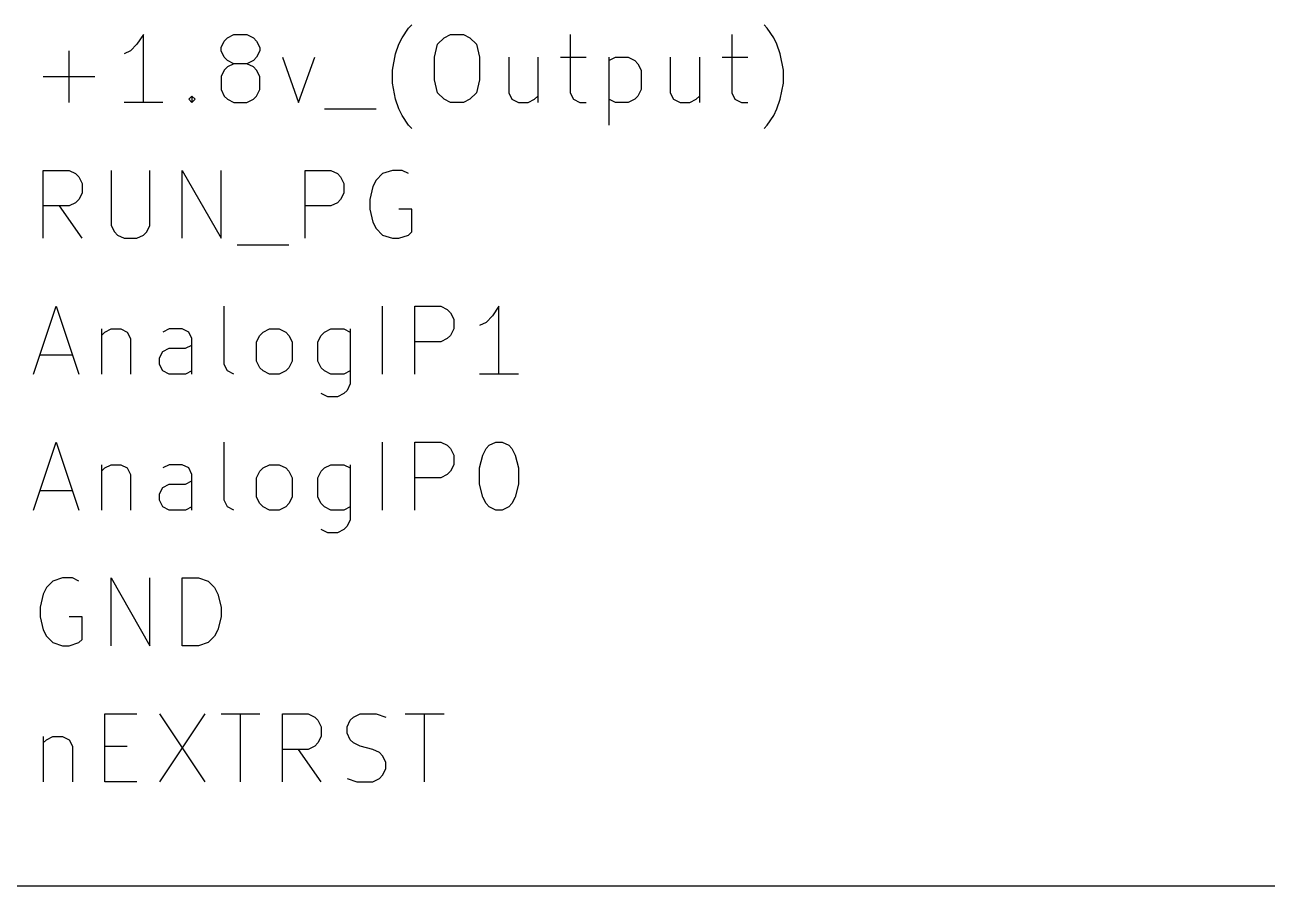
# Model space of a CAD drawing. Extents: x 0.4 to 11.3, y -7.9 to -0.4.
# Drawn here: x 1.718 to 2.633, y -5.95 to -5.316 of the extents above; entities that cross this region are included whole.
import ezdxf

# ---------------------------------------------------------------- set-up
doc = ezdxf.new("R2010")
doc.units = 0
doc.header["$MEASUREMENT"] = 0
doc.layers.add('CYAN2', color=4, linetype='CONTINUOUS')
doc.layers.add('RED2', color=1, linetype='CONTINUOUS')

msp = doc.modelspace()

# ---------------------------------------------------------------- linework, layer by layer
at = {"layer": 'CYAN2', "linetype": 'CONTINUOUS'}
for p, q in [((2.00095, -5.31837), (2.00333, -5.31599)), ((2.26523, -5.31837), (2.26285, -5.31599)), ((1.80571, -5.32313), (1.80095, -5.33028)), ((1.80571, -5.37313), (1.80571, -5.32313)), ((1.86524, -5.32789), (1.86762, -5.32551)), ((1.86762, -5.32551), (1.87238, -5.32313)), ((1.87238, -5.32313), (1.88191, -5.32313)), ((1.88191, -5.32313), (1.88667, -5.32551)), ((1.88667, -5.32551), (1.88905, -5.32789)), ((1.99381, -5.33028), (1.99619, -5.32551)), ((1.99619, -5.32551), (2.00095, -5.31837)), ((2.02238, -5.33028), (2.02714, -5.32551)), ((2.02714, -5.32551), (2.0319, -5.32313)), ((2.0319, -5.32313), (2.04143, -5.32313)), ((2.04143, -5.32313), (2.04619, -5.32551)), ((2.04619, -5.32551), (2.05095, -5.33028)), ((2.12, -5.32313), (2.12, -5.36599)), ((2.23904, -5.32313), (2.23904, -5.36599)), ((2.26999, -5.32551), (2.26523, -5.31837)), ((2.27237, -5.33028), (2.26999, -5.32551)), ((1.75095, -5.37313), (1.75095, -5.33504)), ((1.79619, -5.33504), (1.79143, -5.33742)), ((1.80095, -5.33028), (1.79619, -5.33504)), ((1.86286, -5.33265), (1.86524, -5.32789)), ((1.86286, -5.33504), (1.86286, -5.33265)), ((1.86524, -5.3398), (1.86286, -5.33504)), ((1.88905, -5.32789), (1.89143, -5.33265)), ((1.89143, -5.33504), (1.88905, -5.3398)), ((1.89143, -5.33265), (1.89143, -5.33504)), ((1.99143, -5.33742), (1.99381, -5.33028)), ((2.02, -5.3398), (2.02238, -5.33028)), ((2.05095, -5.33028), (2.05333, -5.3398)), ((2.27476, -5.33742), (2.27237, -5.33028)), ((1.86762, -5.34218), (1.86524, -5.3398)), ((1.87238, -5.34456), (1.86762, -5.34218)), ((1.88667, -5.34218), (1.88191, -5.34456)), ((1.88905, -5.3398), (1.88667, -5.34218)), ((1.90809, -5.3398), (1.92, -5.37313)), ((1.92, -5.37313), (1.9319, -5.3398)), ((1.98904, -5.34932), (1.99143, -5.33742)), ((2.02, -5.35646), (2.02, -5.3398)), ((2.05333, -5.3398), (2.05333, -5.35646)), ((2.07476, -5.3398), (2.07476, -5.36599)), ((2.09619, -5.3398), (2.09619, -5.37313)), ((2.11285, -5.3398), (2.1319, -5.3398)), ((2.14857, -5.3398), (2.14857, -5.3898)), ((2.14857, -5.34218), (2.15333, -5.3398)), ((2.15333, -5.3398), (2.16285, -5.3398)), ((2.16285, -5.3398), (2.16761, -5.34218)), ((2.16761, -5.34218), (2.17, -5.34456)), ((2.1938, -5.3398), (2.1938, -5.36599)), ((2.21523, -5.3398), (2.21523, -5.37313)), ((2.2319, -5.3398), (2.25094, -5.3398)), ((2.27713, -5.34932), (2.27476, -5.33742)), ((1.86524, -5.34932), (1.86286, -5.35408)), ((1.86762, -5.34694), (1.86524, -5.34932)), ((1.87238, -5.34456), (1.86762, -5.34694)), ((1.88191, -5.34456), (1.87238, -5.34456)), ((1.88667, -5.34694), (1.88191, -5.34456)), ((1.88905, -5.34932), (1.88667, -5.34694)), ((1.89143, -5.35408), (1.88905, -5.34932)), ((1.98904, -5.35885), (1.98904, -5.34932)), ((2.17, -5.34456), (2.17238, -5.34932)), ((2.17238, -5.34932), (2.17238, -5.36361)), ((2.27713, -5.35885), (2.27713, -5.34932)), ((1.7319, -5.35408), (1.77, -5.35408)), ((1.86286, -5.35408), (1.86286, -5.36361)), ((1.89143, -5.36361), (1.89143, -5.35408)), ((1.99143, -5.37075), (1.98904, -5.35885)), ((2.02238, -5.36599), (2.02, -5.35646)), ((2.05333, -5.35646), (2.05095, -5.36599)), ((2.27476, -5.37075), (2.27713, -5.35885)), ((1.83905, -5.37075), (1.84143, -5.36837)), ((1.84143, -5.37313), (1.83905, -5.37075)), ((1.84143, -5.36837), (1.84381, -5.37075)), ((1.84143, -5.36837), (1.84143, -5.37313)), ((1.84381, -5.37075), (1.84143, -5.37313)), ((1.86286, -5.36361), (1.86524, -5.36837)), ((1.86524, -5.36837), (1.86762, -5.37075)), ((1.86762, -5.37075), (1.87238, -5.37313)), ((1.88191, -5.37313), (1.88667, -5.37075)), ((1.88667, -5.37075), (1.88905, -5.36837)), ((1.88905, -5.36837), (1.89143, -5.36361)), ((1.99381, -5.37789), (1.99143, -5.37075)), ((2.02714, -5.37075), (2.02238, -5.36599)), ((2.0319, -5.37313), (2.02714, -5.37075)), ((2.04619, -5.37075), (2.04143, -5.37313)), ((2.05095, -5.36599), (2.04619, -5.37075)), ((2.07476, -5.36599), (2.07714, -5.37075)), ((2.07714, -5.37075), (2.08191, -5.37313)), ((2.08905, -5.37313), (2.09381, -5.37075)), ((2.09381, -5.37075), (2.09619, -5.36837)), ((2.12, -5.36599), (2.12238, -5.37075)), ((2.12238, -5.37075), (2.12714, -5.37313)), ((2.15333, -5.37313), (2.14857, -5.37075)), ((2.16761, -5.37075), (2.16285, -5.37313)), ((2.17, -5.36837), (2.16761, -5.37075)), ((2.17238, -5.36361), (2.17, -5.36837)), ((2.1938, -5.36599), (2.19619, -5.37075)), ((2.19619, -5.37075), (2.20095, -5.37313)), ((2.20809, -5.37313), (2.21285, -5.37075)), ((2.21285, -5.37075), (2.21523, -5.36837)), ((2.23904, -5.36599), (2.24142, -5.37075)), ((2.24142, -5.37075), (2.24619, -5.37313)), ((2.27237, -5.37789), (2.27476, -5.37075)), ((1.82, -5.37313), (1.79143, -5.37313)), ((1.87238, -5.37313), (1.88191, -5.37313)), ((1.93905, -5.37789), (1.97714, -5.37789)), ((1.99619, -5.38265), (1.99381, -5.37789)), ((2.04143, -5.37313), (2.0319, -5.37313)), ((2.08191, -5.37313), (2.08905, -5.37313)), ((2.12714, -5.37313), (2.1319, -5.37313)), ((2.16285, -5.37313), (2.15333, -5.37313)), ((2.20095, -5.37313), (2.20809, -5.37313)), ((2.24619, -5.37313), (2.25094, -5.37313)), ((2.26999, -5.38265), (2.27237, -5.37789)), ((2.00095, -5.3898), (1.99619, -5.38265)), ((2.00333, -5.39218), (2.00095, -5.3898)), ((2.26285, -5.39218), (2.26523, -5.3898)), ((2.26523, -5.3898), (2.26999, -5.38265)), ((1.7319, -5.47313), (1.7319, -5.42313)), ((1.7319, -5.42313), (1.75095, -5.42313)), ((1.75095, -5.42313), (1.75571, -5.42551)), ((1.75571, -5.42551), (1.75809, -5.42789)), ((1.7819, -5.42313), (1.7819, -5.46361)), ((1.81047, -5.46361), (1.81047, -5.42313)), ((1.83428, -5.47313), (1.83428, -5.42313)), ((1.83428, -5.42313), (1.86285, -5.47313)), ((1.86285, -5.47313), (1.86285, -5.42313)), ((1.92476, -5.47313), (1.92476, -5.42313)), ((1.92476, -5.42313), (1.94381, -5.42313)), ((1.94381, -5.42313), (1.94857, -5.42551)), ((1.94857, -5.42551), (1.95095, -5.42789)), ((1.98191, -5.42551), (1.97714, -5.43028)), ((1.98905, -5.42313), (1.98191, -5.42551)), ((1.99619, -5.42313), (1.98905, -5.42313)), ((2.00095, -5.42551), (1.99619, -5.42313)), ((1.75809, -5.42789), (1.76047, -5.43265)), ((1.76047, -5.43265), (1.76047, -5.4398)), ((1.95095, -5.42789), (1.95333, -5.43265)), ((1.95333, -5.43265), (1.95333, -5.4398)), ((1.97476, -5.43504), (1.97238, -5.44456)), ((1.97714, -5.43028), (1.97476, -5.43504)), ((1.75809, -5.44456), (1.75571, -5.44694)), ((1.76047, -5.4398), (1.75809, -5.44456)), ((1.95095, -5.44456), (1.94857, -5.44694)), ((1.95333, -5.4398), (1.95095, -5.44456)), ((1.97238, -5.44456), (1.97238, -5.4517)), ((1.75095, -5.44932), (1.7319, -5.44932)), ((1.76047, -5.47313), (1.74381, -5.44932)), ((1.75571, -5.44694), (1.75095, -5.44932)), ((1.94381, -5.44932), (1.92476, -5.44932)), ((1.94857, -5.44694), (1.94381, -5.44932)), ((1.97238, -5.4517), (1.97476, -5.46122)), ((2.00333, -5.4517), (1.99381, -5.4517)), ((2.00333, -5.46837), (2.00333, -5.4517)), ((1.97476, -5.46122), (1.97714, -5.46599)), ((1.7819, -5.46361), (1.78428, -5.46837)), ((1.78428, -5.46837), (1.78667, -5.47075)), ((1.78667, -5.47075), (1.79143, -5.47313)), ((1.80095, -5.47313), (1.80571, -5.47075)), ((1.80571, -5.47075), (1.80809, -5.46837)), ((1.80809, -5.46837), (1.81047, -5.46361)), ((1.97714, -5.46599), (1.98191, -5.47075)), ((1.98191, -5.47075), (1.98905, -5.47313)), ((1.99381, -5.47313), (2.00095, -5.47075)), ((2.00095, -5.47075), (2.00333, -5.46837)), ((1.79143, -5.47313), (1.80095, -5.47313)), ((1.87476, -5.47789), (1.91286, -5.47789)), ((1.98905, -5.47313), (1.99381, -5.47313)), ((1.72476, -5.57313), (1.74143, -5.52313)), ((1.74143, -5.52313), (1.75809, -5.57313)), ((1.86523, -5.56599), (1.86523, -5.52313)), ((1.98189, -5.57313), (1.98189, -5.52313)), ((2.0057, -5.57313), (2.0057, -5.52313)), ((2.0057, -5.52313), (2.02475, -5.52313)), ((2.02475, -5.52313), (2.02952, -5.52551)), ((2.02952, -5.52551), (2.0319, -5.52789)), ((2.06761, -5.52313), (2.06285, -5.53028)), ((2.06761, -5.57313), (2.06761, -5.52313)), ((2.0319, -5.52789), (2.03428, -5.53265)), ((2.03428, -5.53265), (2.03428, -5.5398)), ((2.05809, -5.53504), (2.05333, -5.53742)), ((2.06285, -5.53028), (2.05809, -5.53504)), ((1.77476, -5.5398), (1.77476, -5.57313)), ((1.77476, -5.54456), (1.77714, -5.54218)), ((1.77714, -5.54218), (1.78191, -5.5398)), ((1.78191, -5.5398), (1.78905, -5.5398)), ((1.78905, -5.5398), (1.79381, -5.54218)), ((1.79381, -5.54218), (1.79619, -5.54694)), ((1.82476, -5.5398), (1.82, -5.54218)), ((1.83428, -5.5398), (1.82476, -5.5398)), ((1.83904, -5.54218), (1.83428, -5.5398)), ((1.84143, -5.54694), (1.83904, -5.54218)), ((1.88904, -5.54932), (1.89142, -5.54456)), ((1.89142, -5.54456), (1.8938, -5.54218)), ((1.8938, -5.54218), (1.89857, -5.5398)), ((1.89857, -5.5398), (1.90571, -5.5398)), ((1.90571, -5.5398), (1.91047, -5.54218)), ((1.91047, -5.54218), (1.91285, -5.54456)), ((1.91285, -5.54456), (1.91523, -5.54932)), ((1.93428, -5.54932), (1.93666, -5.54456)), ((1.93666, -5.54456), (1.93904, -5.54218)), ((1.93904, -5.54218), (1.9438, -5.5398)), ((1.9438, -5.5398), (1.95333, -5.5398)), ((1.95333, -5.5398), (1.95809, -5.54218)), ((1.95809, -5.5398), (1.95809, -5.58028)), ((2.0319, -5.54456), (2.02952, -5.54694)), ((2.03428, -5.5398), (2.0319, -5.54456)), ((1.79619, -5.54694), (1.79619, -5.57313)), ((1.82, -5.55646), (1.82476, -5.55408)), ((1.82476, -5.55408), (1.83667, -5.55408)), ((1.83667, -5.55408), (1.84143, -5.5517)), ((1.84143, -5.57313), (1.84143, -5.54694)), ((1.88904, -5.56361), (1.88904, -5.54932)), ((1.91523, -5.54932), (1.91523, -5.56361)), ((1.93428, -5.56361), (1.93428, -5.54932)), ((2.02475, -5.54932), (2.0057, -5.54932)), ((2.02952, -5.54694), (2.02475, -5.54932)), ((1.72952, -5.55885), (1.75333, -5.55885)), ((1.81762, -5.56122), (1.82, -5.55646)), ((1.81762, -5.56599), (1.81762, -5.56122)), ((1.89142, -5.56837), (1.88904, -5.56361)), ((1.91523, -5.56361), (1.91285, -5.56837)), ((1.93666, -5.56837), (1.93428, -5.56361)), ((1.82, -5.57075), (1.81762, -5.56599)), ((1.82476, -5.57313), (1.82, -5.57075)), ((1.83667, -5.57313), (1.82476, -5.57313)), ((1.84143, -5.57075), (1.83667, -5.57313)), ((1.86761, -5.57075), (1.86523, -5.56599)), ((1.87238, -5.57313), (1.86761, -5.57075)), ((1.8938, -5.57075), (1.89142, -5.56837)), ((1.89857, -5.57313), (1.8938, -5.57075)), ((1.90571, -5.57313), (1.89857, -5.57313)), ((1.91047, -5.57075), (1.90571, -5.57313)), ((1.91285, -5.56837), (1.91047, -5.57075)), ((1.93904, -5.57075), (1.93666, -5.56837)), ((1.9438, -5.57313), (1.93904, -5.57075)), ((1.95333, -5.57313), (1.9438, -5.57313)), ((1.95809, -5.57075), (1.95333, -5.57313)), ((2.0819, -5.57313), (2.05333, -5.57313)), ((1.95809, -5.58028), (1.9557, -5.58504)), ((1.94142, -5.5898), (1.93666, -5.58742)), ((1.94856, -5.5898), (1.94142, -5.5898)), ((1.95333, -5.58742), (1.94856, -5.5898)), ((1.9557, -5.58504), (1.95333, -5.58742)), ((1.72476, -5.67313), (1.74143, -5.62313)), ((1.74143, -5.62313), (1.75809, -5.67313)), ((1.86523, -5.66599), (1.86523, -5.62313)), ((1.98189, -5.67313), (1.98189, -5.62313)), ((2.0057, -5.67313), (2.0057, -5.62313)), ((2.0057, -5.62313), (2.02475, -5.62313)), ((2.02475, -5.62313), (2.02952, -5.62551)), ((2.02952, -5.62551), (2.0319, -5.62789)), ((2.0319, -5.62789), (2.03428, -5.63265)), ((2.0557, -5.63265), (2.05809, -5.62789)), ((2.05809, -5.62789), (2.06047, -5.62551)), ((2.06047, -5.62551), (2.06523, -5.62313)), ((2.06523, -5.62313), (2.06999, -5.62313)), ((2.06999, -5.62313), (2.07475, -5.62551)), ((2.07475, -5.62551), (2.07713, -5.62789)), ((2.07713, -5.62789), (2.07952, -5.63265)), ((2.03428, -5.63265), (2.03428, -5.6398)), ((2.05333, -5.64218), (2.0557, -5.63265)), ((2.07952, -5.63265), (2.0819, -5.64218)), ((1.77476, -5.6398), (1.77476, -5.67313)), ((1.77476, -5.64456), (1.77714, -5.64218)), ((1.77714, -5.64218), (1.78191, -5.6398)), ((1.78191, -5.6398), (1.78905, -5.6398)), ((1.78905, -5.6398), (1.79381, -5.64218)), ((1.79381, -5.64218), (1.79619, -5.64694)), ((1.82476, -5.6398), (1.82, -5.64218)), ((1.83428, -5.6398), (1.82476, -5.6398)), ((1.83904, -5.64218), (1.83428, -5.6398)), ((1.84143, -5.64694), (1.83904, -5.64218)), ((1.88904, -5.64932), (1.89142, -5.64456)), ((1.89142, -5.64456), (1.8938, -5.64218)), ((1.8938, -5.64218), (1.89857, -5.6398)), ((1.89857, -5.6398), (1.90571, -5.6398)), ((1.90571, -5.6398), (1.91047, -5.64218)), ((1.91047, -5.64218), (1.91285, -5.64456)), ((1.91285, -5.64456), (1.91523, -5.64932)), ((1.93428, -5.64932), (1.93666, -5.64456)), ((1.93666, -5.64456), (1.93904, -5.64218)), ((1.93904, -5.64218), (1.9438, -5.6398)), ((1.9438, -5.6398), (1.95333, -5.6398)), ((1.95333, -5.6398), (1.95809, -5.64218)), ((1.95809, -5.6398), (1.95809, -5.68028)), ((2.0319, -5.64456), (2.02952, -5.64694)), ((2.03428, -5.6398), (2.0319, -5.64456)), ((2.05333, -5.65408), (2.05333, -5.64218)), ((2.0819, -5.64218), (2.0819, -5.65408)), ((1.79619, -5.64694), (1.79619, -5.67313)), ((1.82, -5.65646), (1.82476, -5.65408)), ((1.82476, -5.65408), (1.83667, -5.65408)), ((1.83667, -5.65408), (1.84143, -5.6517)), ((1.84143, -5.67313), (1.84143, -5.64694)), ((1.88904, -5.66361), (1.88904, -5.64932)), ((1.91523, -5.64932), (1.91523, -5.66361)), ((1.93428, -5.66361), (1.93428, -5.64932)), ((2.02475, -5.64932), (2.0057, -5.64932)), ((2.02952, -5.64694), (2.02475, -5.64932)), ((2.0557, -5.66361), (2.05333, -5.65408)), ((2.0819, -5.65408), (2.07952, -5.66361)), ((1.72952, -5.65885), (1.75333, -5.65885)), ((1.81762, -5.66122), (1.82, -5.65646)), ((1.81762, -5.66599), (1.81762, -5.66122)), ((1.89142, -5.66837), (1.88904, -5.66361)), ((1.91523, -5.66361), (1.91285, -5.66837)), ((1.93666, -5.66837), (1.93428, -5.66361)), ((2.05809, -5.66837), (2.0557, -5.66361)), ((2.07952, -5.66361), (2.07713, -5.66837)), ((1.82, -5.67075), (1.81762, -5.66599)), ((1.82476, -5.67313), (1.82, -5.67075)), ((1.83667, -5.67313), (1.82476, -5.67313)), ((1.84143, -5.67075), (1.83667, -5.67313)), ((1.86761, -5.67075), (1.86523, -5.66599)), ((1.87238, -5.67313), (1.86761, -5.67075)), ((1.8938, -5.67075), (1.89142, -5.66837)), ((1.89857, -5.67313), (1.8938, -5.67075)), ((1.90571, -5.67313), (1.89857, -5.67313)), ((1.91047, -5.67075), (1.90571, -5.67313)), ((1.91285, -5.66837), (1.91047, -5.67075)), ((1.93904, -5.67075), (1.93666, -5.66837)), ((1.9438, -5.67313), (1.93904, -5.67075)), ((1.95333, -5.67313), (1.9438, -5.67313)), ((1.95809, -5.67075), (1.95333, -5.67313)), ((2.06047, -5.67075), (2.05809, -5.66837)), ((2.06523, -5.67313), (2.06047, -5.67075)), ((2.06999, -5.67313), (2.06523, -5.67313)), ((2.07475, -5.67075), (2.06999, -5.67313)), ((2.07713, -5.66837), (2.07475, -5.67075)), ((1.95809, -5.68028), (1.9557, -5.68504)), ((1.94142, -5.6898), (1.93666, -5.68742)), ((1.94856, -5.6898), (1.94142, -5.6898)), ((1.95333, -5.68742), (1.94856, -5.6898)), ((1.9557, -5.68504), (1.95333, -5.68742)), ((1.73905, -5.72551), (1.73428, -5.73028)), ((1.74619, -5.72313), (1.73905, -5.72551)), ((1.75333, -5.72313), (1.74619, -5.72313)), ((1.75809, -5.72551), (1.75333, -5.72313)), ((1.7819, -5.77313), (1.7819, -5.72313)), ((1.7819, -5.72313), (1.81047, -5.77313)), ((1.81047, -5.77313), (1.81047, -5.72313)), ((1.83428, -5.77313), (1.83428, -5.72313)), ((1.83428, -5.72313), (1.84619, -5.72313)), ((1.84619, -5.72313), (1.85333, -5.72551)), ((1.85333, -5.72551), (1.85809, -5.73028)), ((1.7319, -5.73504), (1.72952, -5.74456)), ((1.73428, -5.73028), (1.7319, -5.73504)), ((1.85809, -5.73028), (1.86048, -5.73504)), ((1.86048, -5.73504), (1.86285, -5.74456)), ((1.72952, -5.74456), (1.72952, -5.7517)), ((1.86285, -5.74456), (1.86285, -5.7517)), ((1.72952, -5.7517), (1.7319, -5.76122)), ((1.76047, -5.7517), (1.75095, -5.7517)), ((1.76047, -5.76837), (1.76047, -5.7517)), ((1.86285, -5.7517), (1.86048, -5.76122)), ((1.7319, -5.76122), (1.73428, -5.76599)), ((1.86048, -5.76122), (1.85809, -5.76599)), ((1.73428, -5.76599), (1.73905, -5.77075)), ((1.73905, -5.77075), (1.74619, -5.77313)), ((1.74619, -5.77313), (1.75095, -5.77313)), ((1.75095, -5.77313), (1.75809, -5.77075)), ((1.75809, -5.77075), (1.76047, -5.76837)), ((1.84619, -5.77313), (1.83428, -5.77313)), ((1.85333, -5.77075), (1.84619, -5.77313)), ((1.85809, -5.76599), (1.85333, -5.77075)), ((1.77714, -5.87313), (1.77714, -5.82313)), ((1.77714, -5.82313), (1.80095, -5.82313)), ((1.81761, -5.82313), (1.85094, -5.87313)), ((1.85094, -5.82313), (1.81761, -5.87313)), ((1.86285, -5.82313), (1.89142, -5.82313)), ((1.87714, -5.87313), (1.87714, -5.82313)), ((1.90809, -5.87313), (1.90809, -5.82313)), ((1.90809, -5.82313), (1.92713, -5.82313)), ((1.92713, -5.82313), (1.9319, -5.82551)), ((1.9319, -5.82551), (1.93428, -5.82789)), ((1.93428, -5.82789), (1.93666, -5.83265)), ((1.95571, -5.83265), (1.95809, -5.82789)), ((1.95809, -5.82789), (1.96047, -5.82551)), ((1.96047, -5.82551), (1.96523, -5.82313)), ((1.96523, -5.82313), (1.97713, -5.82313)), ((1.97713, -5.82313), (1.98428, -5.82551)), ((1.99856, -5.82313), (2.02713, -5.82313)), ((2.01285, -5.87313), (2.01285, -5.82313)), ((1.93666, -5.83265), (1.93666, -5.8398)), ((1.95571, -5.83742), (1.95571, -5.83265)), ((1.95809, -5.84218), (1.95571, -5.83742)), ((1.7319, -5.8398), (1.7319, -5.87313)), ((1.7319, -5.84456), (1.73428, -5.84218)), ((1.73428, -5.84218), (1.73905, -5.8398)), ((1.73905, -5.8398), (1.74619, -5.8398)), ((1.74619, -5.8398), (1.75095, -5.84218)), ((1.75095, -5.84218), (1.75333, -5.84694)), ((1.75333, -5.84694), (1.75333, -5.87313)), ((1.77714, -5.84694), (1.79381, -5.84694)), ((1.9319, -5.84694), (1.92713, -5.84932)), ((1.93428, -5.84456), (1.9319, -5.84694)), ((1.93666, -5.8398), (1.93428, -5.84456)), ((1.96047, -5.84456), (1.95809, -5.84218)), ((1.96523, -5.84694), (1.96047, -5.84456)), ((1.97476, -5.84932), (1.96523, -5.84694)), ((1.92713, -5.84932), (1.90809, -5.84932)), ((1.93666, -5.87313), (1.91999, -5.84932)), ((1.97952, -5.8517), (1.97476, -5.84932)), ((1.9819, -5.85408), (1.97952, -5.8517)), ((1.98428, -5.85885), (1.9819, -5.85408)), ((1.9819, -5.86837), (1.98428, -5.86361)), ((1.98428, -5.86361), (1.98428, -5.85885)), ((1.80095, -5.87313), (1.77714, -5.87313)), ((1.95571, -5.87075), (1.96285, -5.87313)), ((1.96285, -5.87313), (1.97476, -5.87313)), ((1.97476, -5.87313), (1.97952, -5.87075)), ((1.97952, -5.87075), (1.9819, -5.86837))]:
    msp.add_line(p, q, dxfattribs=at)
at = {"layer": 'RED2', "linetype": 'CONTINUOUS'}
msp.add_line((3.9, -5.95), (1.7, -5.95), dxfattribs=at)

doc.saveas('drawing.dxf')
